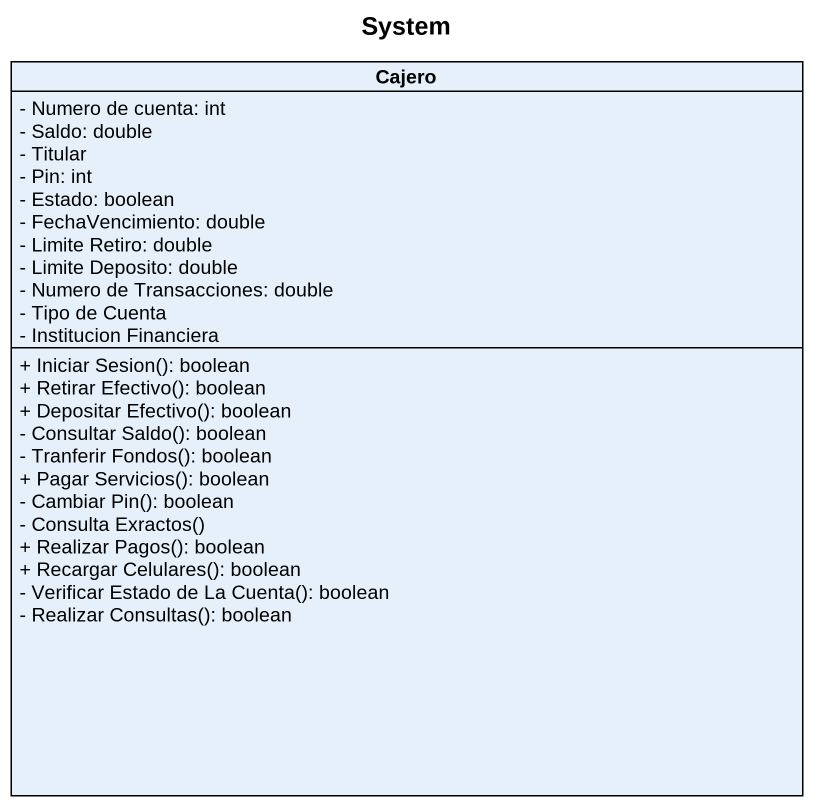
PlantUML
@startuml
title System
hide circle
hide empty members
skinparam classAttributeIconSize 0
class Cajero {
  - Numero de cuenta: int
  - Saldo: double
  - Titular
  - Pin: int
  - Estado: boolean
  - FechaVencimiento: double
  - Limite Retiro: double
  - Limite Deposito: double
  - Numero de Transacciones: double
  - Tipo de Cuenta
  - Institucion Financiera
  + Iniciar Sesion(): boolean
  + Retirar Efectivo(): boolean
  + Depositar Efectivo(): boolean
  - Consultar Saldo(): boolean
  - Tranferir Fondos(): boolean
  + Pagar Servicios(): boolean
  - Cambiar Pin(): boolean
  - Consulta Exractos()
  + Realizar Pagos(): boolean
  + Recargar Celulares(): boolean
  - Verificar Estado de La Cuenta(): boolean
  - Realizar Consultas(): boolean
}
@enduml
